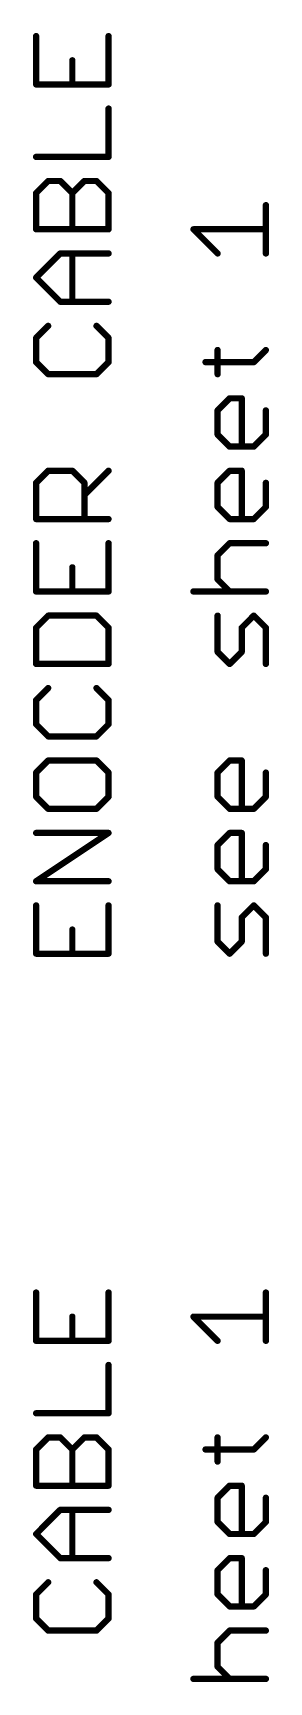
# Model space of a CAD drawing. Extents: x 0 to 387, y 0 to 260.
# Drawn here: x 134.6 to 142.2, y 129 to 182.2 of the extents above; entities that cross this region are included whole.
import ezdxf

# ---------------------------------------------------------------- set-up
doc = ezdxf.new("R2010")
doc.units = 0
doc.layers.add('94', color=14, linetype='CONTINUOUS')

msp = doc.modelspace()

# ---------------------------------------------------------------- linework, layer by layer
at = {"layer": '94', "const_width": 0.2032}
for points in [[(134.7196, 182.1264), (134.7196, 180.5672)], [(137.0584, 180.5672), (137.0584, 182.1264)], [(135.889, 180.5672), (135.889, 181.3468)], [(134.7196, 180.5672), (137.0584, 180.5672)], [(137.0584, 178.2284), (137.0584, 179.7876)], [(134.7196, 178.2284), (137.0584, 178.2284)], [(134.7196, 177.059), (135.1094, 177.4488)], [(135.1094, 177.4488), (135.4992, 177.4488)], [(135.4992, 177.4488), (135.889, 177.059)], [(135.889, 177.059), (136.2788, 177.4488)], [(136.2788, 177.4488), (136.6686, 177.4488)], [(136.6686, 177.4488), (137.0584, 177.059)], [(134.7196, 175.8896), (134.7196, 177.059)], [(135.889, 175.8896), (135.889, 177.059)], [(137.0584, 177.059), (137.0584, 175.8896)], [(142.1384, 175.11), (142.1384, 176.6692)], [(137.0584, 175.8896), (134.7196, 175.8896)], [(140.5792, 175.11), (139.7996, 175.8896)], [(139.7996, 175.8896), (142.1384, 175.8896)], [(134.7196, 174.3304), (135.4992, 175.11)], [(135.4992, 175.11), (137.0584, 175.11)], [(135.889, 173.5508), (135.889, 175.11)], [(135.4992, 173.5508), (134.7196, 174.3304)], [(137.0584, 173.5508), (135.4992, 173.5508)], [(135.1094, 172.7712), (134.7196, 172.3814)], [(137.0584, 172.3814), (136.6686, 172.7712)], [(134.7196, 172.3814), (134.7196, 171.6018)], [(137.0584, 171.6018), (137.0584, 172.3814)], [(140.5792, 171.212), (140.5792, 171.9916)], [(141.7486, 171.6018), (142.1384, 171.9916)], [(134.7196, 171.6018), (135.1094, 171.212)], [(136.6686, 171.212), (137.0584, 171.6018)], [(140.1894, 171.6018), (141.7486, 171.6018)], [(135.1094, 171.212), (136.6686, 171.212)], [(140.5792, 170.0426), (140.969, 170.4324)], [(140.969, 170.4324), (141.3588, 170.4324)], [(141.3588, 170.4324), (141.3588, 168.8732)], [(140.5792, 169.263), (140.5792, 170.0426)], [(142.1384, 170.0426), (142.1384, 169.263)], [(140.969, 168.8732), (140.5792, 169.263)], [(142.1384, 169.263), (141.7486, 168.8732)], [(141.7486, 168.8732), (140.969, 168.8732)], [(134.7196, 167.7038), (135.1094, 168.0936)], [(134.7196, 166.5344), (134.7196, 167.7038)], [(135.1094, 168.0936), (135.889, 168.0936)], [(135.889, 168.0936), (136.2788, 167.7038)], [(136.2788, 167.314), (137.0584, 168.0936)], [(136.2788, 167.7038), (136.2788, 166.5344)], [(140.5792, 167.7038), (140.969, 168.0936)], [(140.5792, 166.9242), (140.5792, 167.7038)], [(140.969, 168.0936), (141.3588, 168.0936)], [(141.3588, 168.0936), (141.3588, 166.5344)], [(142.1384, 167.7038), (142.1384, 166.9242)], [(140.969, 166.5344), (140.5792, 166.9242)], [(142.1384, 166.9242), (141.7486, 166.5344)], [(137.0584, 166.5344), (134.7196, 166.5344)], [(141.7486, 166.5344), (140.969, 166.5344)], [(134.7196, 165.7548), (134.7196, 164.1956)], [(137.0584, 164.1956), (137.0584, 165.7548)], [(140.5792, 165.365), (140.969, 165.7548)], [(140.969, 165.7548), (142.1384, 165.7548)], [(135.889, 164.1956), (135.889, 164.9752)], [(140.5792, 164.5854), (140.5792, 165.365)], [(140.969, 164.1956), (140.5792, 164.5854)], [(134.7196, 164.1956), (137.0584, 164.1956)], [(139.7996, 164.1956), (142.1384, 164.1956)], [(135.1094, 163.416), (134.7196, 163.0262)], [(136.6686, 163.416), (135.1094, 163.416)], [(137.0584, 163.0262), (136.6686, 163.416)], [(140.5792, 162.2466), (140.5792, 163.416)], [(141.7486, 163.416), (141.3588, 163.0262)], [(142.1384, 163.0262), (141.7486, 163.416)], [(134.7196, 163.0262), (134.7196, 161.8568)], [(137.0584, 161.8568), (137.0584, 163.0262)], [(141.3588, 163.0262), (141.3588, 162.2466)], [(142.1384, 161.8568), (142.1384, 163.0262)], [(134.7196, 161.8568), (137.0584, 161.8568)], [(140.969, 161.8568), (140.5792, 162.2466)], [(141.3588, 162.2466), (140.969, 161.8568)], [(135.1094, 161.0772), (134.7196, 160.6874)], [(134.7196, 160.6874), (134.7196, 159.9078)], [(137.0584, 160.6874), (136.6686, 161.0772)], [(137.0584, 159.9078), (137.0584, 160.6874)], [(134.7196, 159.9078), (135.1094, 159.518)], [(136.6686, 159.518), (137.0584, 159.9078)], [(135.1094, 159.518), (136.6686, 159.518)], [(135.1094, 158.7384), (134.7196, 158.3486)], [(136.6686, 158.7384), (135.1094, 158.7384)], [(137.0584, 158.3486), (136.6686, 158.7384)], [(140.5792, 158.3486), (140.969, 158.7384)], [(140.969, 158.7384), (141.3588, 158.7384)], [(141.3588, 158.7384), (141.3588, 157.1792)], [(134.7196, 158.3486), (134.7196, 157.569)], [(137.0584, 157.569), (137.0584, 158.3486)], [(140.5792, 157.569), (140.5792, 158.3486)], [(142.1384, 158.3486), (142.1384, 157.569)], [(134.7196, 157.569), (135.1094, 157.1792)], [(136.6686, 157.1792), (137.0584, 157.569)], [(140.969, 157.1792), (140.5792, 157.569)], [(142.1384, 157.569), (141.7486, 157.1792)], [(135.1094, 157.1792), (136.6686, 157.1792)], [(141.7486, 157.1792), (140.969, 157.1792)], [(134.7196, 154.8404), (137.0584, 156.3996)], [(137.0584, 156.3996), (134.7196, 156.3996)], [(140.5792, 156.0098), (140.969, 156.3996)], [(140.5792, 155.2302), (140.5792, 156.0098)], [(140.969, 156.3996), (141.3588, 156.3996)], [(141.3588, 156.3996), (141.3588, 154.8404)], [(142.1384, 156.0098), (142.1384, 155.2302)], [(137.0584, 154.8404), (134.7196, 154.8404)], [(140.969, 154.8404), (140.5792, 155.2302)], [(141.7486, 154.8404), (140.969, 154.8404)], [(142.1384, 155.2302), (141.7486, 154.8404)], [(134.7196, 154.0608), (134.7196, 152.5016)], [(137.0584, 152.5016), (137.0584, 154.0608)], [(140.5792, 152.8914), (140.5792, 154.0608)], [(141.7486, 154.0608), (141.3588, 153.671)], [(142.1384, 153.671), (141.7486, 154.0608)], [(135.889, 152.5016), (135.889, 153.2812)], [(141.3588, 153.671), (141.3588, 152.8914)], [(142.1384, 152.5016), (142.1384, 153.671)], [(140.969, 152.5016), (140.5792, 152.8914)], [(141.3588, 152.8914), (140.969, 152.5016)], [(134.7196, 152.5016), (137.0584, 152.5016)], [(134.7196, 141.562), (134.7196, 140.0028)], [(137.0584, 140.0028), (137.0584, 141.562)], [(142.1384, 140.0028), (142.1384, 141.562)], [(135.889, 140.0028), (135.889, 140.7824)], [(140.5792, 140.0028), (139.7996, 140.7824)], [(139.7996, 140.7824), (142.1384, 140.7824)], [(134.7196, 140.0028), (137.0584, 140.0028)], [(137.0584, 137.664), (137.0584, 139.2232)], [(134.7196, 137.664), (137.0584, 137.664)], [(134.7196, 136.4946), (135.1094, 136.8844)], [(135.1094, 136.8844), (135.4992, 136.8844)], [(135.4992, 136.8844), (135.889, 136.4946)], [(135.889, 136.4946), (136.2788, 136.8844)], [(136.2788, 136.8844), (136.6686, 136.8844)], [(136.6686, 136.8844), (137.0584, 136.4946)], [(140.5792, 136.1048), (140.5792, 136.8844)], [(141.7486, 136.4946), (142.1384, 136.8844)], [(134.7196, 135.3252), (134.7196, 136.4946)], [(135.889, 135.3252), (135.889, 136.4946)], [(137.0584, 136.4946), (137.0584, 135.3252)], [(140.1894, 136.4946), (141.7486, 136.4946)], [(137.0584, 135.3252), (134.7196, 135.3252)], [(140.5792, 134.9354), (140.969, 135.3252)], [(140.969, 135.3252), (141.3588, 135.3252)], [(141.3588, 135.3252), (141.3588, 133.766)], [(140.5792, 134.1558), (140.5792, 134.9354)], [(142.1384, 134.9354), (142.1384, 134.1558)], [(134.7196, 133.766), (135.4992, 134.5456)], [(135.4992, 134.5456), (137.0584, 134.5456)], [(135.889, 132.9864), (135.889, 134.5456)], [(140.969, 133.766), (140.5792, 134.1558)], [(142.1384, 134.1558), (141.7486, 133.766)], [(135.4992, 132.9864), (134.7196, 133.766)], [(141.7486, 133.766), (140.969, 133.766)], [(137.0584, 132.9864), (135.4992, 132.9864)], [(140.5792, 132.5966), (140.969, 132.9864)], [(140.5792, 131.817), (140.5792, 132.5966)], [(140.969, 132.9864), (141.3588, 132.9864)], [(141.3588, 132.9864), (141.3588, 131.4272)], [(142.1384, 132.5966), (142.1384, 131.817)], [(135.1094, 132.2068), (134.7196, 131.817)], [(137.0584, 131.817), (136.6686, 132.2068)], [(134.7196, 131.817), (134.7196, 131.0374)], [(137.0584, 131.0374), (137.0584, 131.817)], [(140.969, 131.4272), (140.5792, 131.817)], [(141.7486, 131.4272), (140.969, 131.4272)], [(142.1384, 131.817), (141.7486, 131.4272)], [(134.7196, 131.0374), (135.1094, 130.6476)], [(136.6686, 130.6476), (137.0584, 131.0374)], [(135.1094, 130.6476), (136.6686, 130.6476)], [(140.5792, 130.2578), (140.969, 130.6476)], [(140.969, 130.6476), (142.1384, 130.6476)], [(140.5792, 129.4782), (140.5792, 130.2578)], [(140.969, 129.0884), (140.5792, 129.4782)], [(139.7996, 129.0884), (142.1384, 129.0884)]]:
    msp.add_lwpolyline(points, dxfattribs=at)
at = {"layer": '94', "const_width": 0.1016}
for points in [[(134.7704, 182.1264, 1), (134.6688, 182.1264)], [(137.1092, 182.1264, 1), (137.0076, 182.1264)], [(135.9398, 181.3468, 1), (135.8382, 181.3468)], [(134.7196, 180.618, 1), (134.7196, 180.5164)], [(134.6688, 180.5672, 1), (134.7704, 180.5672)], [(135.8382, 180.5672, 1), (135.9398, 180.5672)], [(137.0076, 180.5672, 1), (137.1092, 180.5672)], [(137.0584, 180.5164, 1), (137.0584, 180.618)], [(137.1092, 179.7876, 1), (137.0076, 179.7876)], [(134.7196, 178.2792, 1), (134.7196, 178.1776)], [(137.0076, 178.2284, 1), (137.1092, 178.2284)], [(137.0584, 178.1776, 1), (137.0584, 178.2792)], [(135.1094, 177.4996, 1), (135.1094, 177.398)], [(135.1453, 177.4128, 1), (135.0735, 177.4847)], [(135.5351, 177.4847, 1), (135.4633, 177.4128)], [(135.4992, 177.398, 1), (135.4992, 177.4996)], [(136.2788, 177.4996, 1), (136.2788, 177.398)], [(136.3147, 177.4128, 1), (136.2429, 177.4847)], [(136.7045, 177.4847, 1), (136.6327, 177.4128)], [(136.6686, 177.398, 1), (136.6686, 177.4996)], [(134.7704, 177.059, 1), (134.6688, 177.059)], [(134.6837, 177.0949, 1), (134.7555, 177.023)], [(135.9398, 177.059, 1), (135.8382, 177.059)], [(135.8531, 177.0949, 1), (135.9249, 177.023)], [(135.8531, 177.023, 1), (135.9249, 177.0949)], [(137.1092, 177.059, 1), (137.0076, 177.059)], [(137.0225, 177.023, 1), (137.0943, 177.0949)], [(142.1892, 176.6692, 1), (142.0876, 176.6692)], [(134.7196, 175.9404, 1), (134.7196, 175.8388)], [(134.6688, 175.8896, 1), (134.7704, 175.8896)], [(135.8382, 175.8896, 1), (135.9398, 175.8896)], [(137.0076, 175.8896, 1), (137.1092, 175.8896)], [(137.0584, 175.8388, 1), (137.0584, 175.9404)], [(139.8355, 175.9255, 1), (139.7637, 175.8536)], [(139.7996, 175.9404, 1), (139.7996, 175.8388)], [(142.1384, 175.8388, 1), (142.1384, 175.9404)], [(135.4992, 175.1608, 1), (135.4992, 175.0592)], [(135.5351, 175.074, 1), (135.4633, 175.1459)], [(135.9398, 175.11, 1), (135.8382, 175.11)], [(137.0584, 175.0592, 1), (137.0584, 175.1608)], [(140.5433, 175.074, 1), (140.6151, 175.1459)], [(142.0876, 175.11, 1), (142.1892, 175.11)], [(134.7555, 174.3663, 1), (134.6837, 174.2944)], [(134.6837, 174.3663, 1), (134.7555, 174.2944)], [(135.4992, 173.6016, 1), (135.4992, 173.5)], [(135.4633, 173.5149, 1), (135.5351, 173.5867)], [(135.8382, 173.5508, 1), (135.9398, 173.5508)], [(137.0584, 173.5, 1), (137.0584, 173.6016)], [(135.1453, 172.7353, 1), (135.0735, 172.8071)], [(136.7045, 172.8071, 1), (136.6327, 172.7353)], [(134.7704, 172.3814, 1), (134.6688, 172.3814)], [(134.6837, 172.4173, 1), (134.7555, 172.3455)], [(137.1092, 172.3814, 1), (137.0076, 172.3814)], [(137.0225, 172.3455, 1), (137.0943, 172.4173)], [(140.63, 171.9916, 1), (140.5284, 171.9916)], [(142.1743, 171.9557, 1), (142.1025, 172.0275)], [(134.7555, 171.6377, 1), (134.6837, 171.5659)], [(134.6688, 171.6018, 1), (134.7704, 171.6018)], [(137.0076, 171.6018, 1), (137.1092, 171.6018)], [(137.0943, 171.5659, 1), (137.0225, 171.6377)], [(140.1894, 171.6526, 1), (140.1894, 171.551)], [(141.7127, 171.6377, 1), (141.7845, 171.5659)], [(141.7486, 171.551, 1), (141.7486, 171.6526)], [(135.1094, 171.2628, 1), (135.1094, 171.1612)], [(135.0735, 171.1761, 1), (135.1453, 171.2479)], [(136.6327, 171.2479, 1), (136.7045, 171.1761)], [(136.6686, 171.1612, 1), (136.6686, 171.2628)], [(140.5284, 171.212, 1), (140.63, 171.212)], [(140.969, 170.4832, 1), (140.969, 170.3816)], [(141.0049, 170.3965, 1), (140.9331, 170.4683)], [(141.4096, 170.4324, 1), (141.308, 170.4324)], [(141.3588, 170.3816, 1), (141.3588, 170.4832)], [(140.63, 170.0426, 1), (140.5284, 170.0426)], [(140.5433, 170.0785, 1), (140.6151, 170.0067)], [(142.1892, 170.0426, 1), (142.0876, 170.0426)], [(140.6151, 169.2989, 1), (140.5433, 169.2271)], [(140.5284, 169.263, 1), (140.63, 169.263)], [(142.0876, 169.263, 1), (142.1892, 169.263)], [(142.1743, 169.2271, 1), (142.1025, 169.2989)], [(140.969, 168.924, 1), (140.969, 168.8224)], [(140.9331, 168.8373, 1), (141.0049, 168.9091)], [(141.308, 168.8732, 1), (141.4096, 168.8732)], [(141.7127, 168.9091, 1), (141.7845, 168.8373)], [(141.7486, 168.8224, 1), (141.7486, 168.924)], [(134.7704, 167.7038, 1), (134.6688, 167.7038)], [(134.6837, 167.7397, 1), (134.7555, 167.6679)], [(135.1094, 168.1444, 1), (135.1094, 168.0428)], [(135.1453, 168.0577, 1), (135.0735, 168.1295)], [(135.9249, 168.1295, 1), (135.8531, 168.0577)], [(135.889, 168.0428, 1), (135.889, 168.1444)], [(136.3296, 167.7038, 1), (136.228, 167.7038)], [(136.2429, 167.6679, 1), (136.3147, 167.7397)], [(137.0943, 168.0577, 1), (137.0225, 168.1295)], [(140.63, 167.7038, 1), (140.5284, 167.7038)], [(140.5433, 167.7397, 1), (140.6151, 167.6679)], [(140.969, 168.1444, 1), (140.969, 168.0428)], [(141.0049, 168.0577, 1), (140.9331, 168.1295)], [(141.4096, 168.0936, 1), (141.308, 168.0936)], [(141.3588, 168.0428, 1), (141.3588, 168.1444)], [(142.1892, 167.7038, 1), (142.0876, 167.7038)], [(136.2429, 167.3499, 1), (136.3147, 167.2781)], [(140.6151, 166.9601, 1), (140.5433, 166.8883)], [(140.5284, 166.9242, 1), (140.63, 166.9242)], [(142.0876, 166.9242, 1), (142.1892, 166.9242)], [(142.1743, 166.8883, 1), (142.1025, 166.9601)], [(134.7196, 166.5852, 1), (134.7196, 166.4836)], [(134.6688, 166.5344, 1), (134.7704, 166.5344)], [(136.228, 166.5344, 1), (136.3296, 166.5344)], [(137.0584, 166.4836, 1), (137.0584, 166.5852)], [(140.969, 166.5852, 1), (140.969, 166.4836)], [(140.9331, 166.4985, 1), (141.0049, 166.5703)], [(141.308, 166.5344, 1), (141.4096, 166.5344)], [(141.7127, 166.5703, 1), (141.7845, 166.4985)], [(141.7486, 166.4836, 1), (141.7486, 166.5852)], [(134.7704, 165.7548, 1), (134.6688, 165.7548)], [(137.1092, 165.7548, 1), (137.0076, 165.7548)], [(140.969, 165.8056, 1), (140.969, 165.704)], [(141.0049, 165.7189, 1), (140.9331, 165.7907)], [(142.1384, 165.704, 1), (142.1384, 165.8056)], [(135.9398, 164.9752, 1), (135.8382, 164.9752)], [(140.63, 165.365, 1), (140.5284, 165.365)], [(140.5433, 165.4009, 1), (140.6151, 165.3291)], [(140.6151, 164.6213, 1), (140.5433, 164.5495)], [(140.5284, 164.5854, 1), (140.63, 164.5854)], [(134.7196, 164.2464, 1), (134.7196, 164.1448)], [(134.6688, 164.1956, 1), (134.7704, 164.1956)], [(135.8382, 164.1956, 1), (135.9398, 164.1956)], [(137.0076, 164.1956, 1), (137.1092, 164.1956)], [(137.0584, 164.1448, 1), (137.0584, 164.2464)], [(139.7996, 164.2464, 1), (139.7996, 164.1448)], [(140.9331, 164.1597, 1), (141.0049, 164.2315)], [(142.1384, 164.1448, 1), (142.1384, 164.2464)], [(135.1094, 163.4668, 1), (135.1094, 163.3652)], [(135.1453, 163.3801, 1), (135.0735, 163.4519)], [(136.7045, 163.4519, 1), (136.6327, 163.3801)], [(136.6686, 163.3652, 1), (136.6686, 163.4668)], [(140.63, 163.416, 1), (140.5284, 163.416)], [(141.7845, 163.4519, 1), (141.7127, 163.3801)], [(141.7845, 163.3801, 1), (141.7127, 163.4519)], [(134.7704, 163.0262, 1), (134.6688, 163.0262)], [(134.6837, 163.0621, 1), (134.7555, 162.9903)], [(137.1092, 163.0262, 1), (137.0076, 163.0262)], [(137.0225, 162.9903, 1), (137.0943, 163.0621)], [(141.4096, 163.0262, 1), (141.308, 163.0262)], [(141.3229, 163.0621, 1), (141.3947, 162.9903)], [(142.1892, 163.0262, 1), (142.0876, 163.0262)], [(142.1025, 162.9903, 1), (142.1743, 163.0621)], [(134.7196, 161.9076, 1), (134.7196, 161.806)], [(134.6688, 161.8568, 1), (134.7704, 161.8568)], [(137.0076, 161.8568, 1), (137.1092, 161.8568)], [(137.0584, 161.806, 1), (137.0584, 161.9076)], [(140.6151, 162.2825, 1), (140.5433, 162.2107)], [(140.5284, 162.2466, 1), (140.63, 162.2466)], [(140.9331, 161.8927, 1), (141.0049, 161.8209)], [(140.9331, 161.8209, 1), (141.0049, 161.8927)], [(141.308, 162.2466, 1), (141.4096, 162.2466)], [(141.3947, 162.2107, 1), (141.3229, 162.2825)], [(142.0876, 161.8568, 1), (142.1892, 161.8568)], [(134.7704, 160.6874, 1), (134.6688, 160.6874)], [(135.1453, 161.0413, 1), (135.0735, 161.1131)], [(136.7045, 161.1131, 1), (136.6327, 161.0413)], [(137.1092, 160.6874, 1), (137.0076, 160.6874)], [(134.6837, 160.7233, 1), (134.7555, 160.6515)], [(137.0225, 160.6515, 1), (137.0943, 160.7233)], [(134.7555, 159.9437, 1), (134.6837, 159.8719)], [(134.6688, 159.9078, 1), (134.7704, 159.9078)], [(137.0076, 159.9078, 1), (137.1092, 159.9078)], [(137.0943, 159.8719, 1), (137.0225, 159.9437)], [(135.1094, 159.5688, 1), (135.1094, 159.4672)], [(135.0735, 159.4821, 1), (135.1453, 159.5539)], [(136.6327, 159.5539, 1), (136.7045, 159.4821)], [(136.6686, 159.4672, 1), (136.6686, 159.5688)], [(135.1094, 158.7892, 1), (135.1094, 158.6876)], [(135.1453, 158.7025, 1), (135.0735, 158.7743)], [(136.7045, 158.7743, 1), (136.6327, 158.7025)], [(136.6686, 158.6876, 1), (136.6686, 158.7892)], [(140.969, 158.7892, 1), (140.969, 158.6876)], [(141.0049, 158.7025, 1), (140.9331, 158.7743)], [(141.4096, 158.7384, 1), (141.308, 158.7384)], [(141.3588, 158.6876, 1), (141.3588, 158.7892)], [(134.7704, 158.3486, 1), (134.6688, 158.3486)], [(134.6837, 158.3845, 1), (134.7555, 158.3127)], [(137.1092, 158.3486, 1), (137.0076, 158.3486)], [(137.0225, 158.3127, 1), (137.0943, 158.3845)], [(140.63, 158.3486, 1), (140.5284, 158.3486)], [(140.5433, 158.3845, 1), (140.6151, 158.3127)], [(142.1892, 158.3486, 1), (142.0876, 158.3486)], [(134.7555, 157.6049, 1), (134.6837, 157.5331)], [(134.6688, 157.569, 1), (134.7704, 157.569)], [(137.0076, 157.569, 1), (137.1092, 157.569)], [(137.0943, 157.5331, 1), (137.0225, 157.6049)], [(140.6151, 157.6049, 1), (140.5433, 157.5331)], [(140.5284, 157.569, 1), (140.63, 157.569)], [(142.0876, 157.569, 1), (142.1892, 157.569)], [(142.1743, 157.5331, 1), (142.1025, 157.6049)], [(135.1094, 157.23, 1), (135.1094, 157.1284)], [(135.0735, 157.1433, 1), (135.1453, 157.2151)], [(136.6327, 157.2151, 1), (136.7045, 157.1433)], [(136.6686, 157.1284, 1), (136.6686, 157.23)], [(140.969, 157.23, 1), (140.969, 157.1284)], [(140.9331, 157.1433, 1), (141.0049, 157.2151)], [(141.308, 157.1792, 1), (141.4096, 157.1792)], [(141.7127, 157.2151, 1), (141.7845, 157.1433)], [(141.7486, 157.1284, 1), (141.7486, 157.23)], [(134.7196, 156.4504, 1), (134.7196, 156.3488)], [(137.0866, 156.3573, 1), (137.0302, 156.4419)], [(137.0584, 156.3488, 1), (137.0584, 156.4504)], [(140.63, 156.0098, 1), (140.5284, 156.0098)], [(140.5433, 156.0457, 1), (140.6151, 155.9739)], [(140.969, 156.4504, 1), (140.969, 156.3488)], [(141.0049, 156.3637, 1), (140.9331, 156.4355)], [(141.4096, 156.3996, 1), (141.308, 156.3996)], [(141.3588, 156.3488, 1), (141.3588, 156.4504)], [(142.1892, 156.0098, 1), (142.0876, 156.0098)], [(134.7196, 154.8912, 1), (134.7196, 154.7896)], [(134.6914, 154.8827, 1), (134.7478, 154.7981)], [(137.0584, 154.7896, 1), (137.0584, 154.8912)], [(140.6151, 155.2661, 1), (140.5433, 155.1943)], [(140.5284, 155.2302, 1), (140.63, 155.2302)], [(140.969, 154.8912, 1), (140.969, 154.7896)], [(141.7486, 154.7896, 1), (141.7486, 154.8912)], [(142.0876, 155.2302, 1), (142.1892, 155.2302)], [(142.1743, 155.1943, 1), (142.1025, 155.2661)], [(140.9331, 154.8045, 1), (141.0049, 154.8763)], [(141.308, 154.8404, 1), (141.4096, 154.8404)], [(141.7127, 154.8763, 1), (141.7845, 154.8045)], [(134.7704, 154.0608, 1), (134.6688, 154.0608)], [(137.1092, 154.0608, 1), (137.0076, 154.0608)], [(140.63, 154.0608, 1), (140.5284, 154.0608)], [(141.7845, 154.0967, 1), (141.7127, 154.0249)], [(141.7845, 154.0249, 1), (141.7127, 154.0967)], [(135.9398, 153.2812, 1), (135.8382, 153.2812)], [(141.4096, 153.671, 1), (141.308, 153.671)], [(141.3229, 153.7069, 1), (141.3947, 153.6351)], [(142.1892, 153.671, 1), (142.0876, 153.671)], [(142.1025, 153.6351, 1), (142.1743, 153.7069)], [(140.6151, 152.9273, 1), (140.5433, 152.8555)], [(140.5284, 152.8914, 1), (140.63, 152.8914)], [(141.308, 152.8914, 1), (141.4096, 152.8914)], [(141.3947, 152.8555, 1), (141.3229, 152.9273)], [(134.7196, 152.5524, 1), (134.7196, 152.4508)], [(134.6688, 152.5016, 1), (134.7704, 152.5016)], [(135.8382, 152.5016, 1), (135.9398, 152.5016)], [(137.0076, 152.5016, 1), (137.1092, 152.5016)], [(137.0584, 152.4508, 1), (137.0584, 152.5524)], [(140.9331, 152.5375, 1), (141.0049, 152.4657)], [(140.9331, 152.4657, 1), (141.0049, 152.5375)], [(142.0876, 152.5016, 1), (142.1892, 152.5016)], [(134.7704, 141.562, 1), (134.6688, 141.562)], [(137.1092, 141.562, 1), (137.0076, 141.562)], [(142.1892, 141.562, 1), (142.0876, 141.562)], [(135.9398, 140.7824, 1), (135.8382, 140.7824)], [(139.8355, 140.8183, 1), (139.7637, 140.7465)], [(139.7996, 140.8332, 1), (139.7996, 140.7316)], [(142.1384, 140.7316, 1), (142.1384, 140.8332)], [(134.7196, 140.0536, 1), (134.7196, 139.952)], [(134.6688, 140.0028, 1), (134.7704, 140.0028)], [(135.8382, 140.0028, 1), (135.9398, 140.0028)], [(137.0076, 140.0028, 1), (137.1092, 140.0028)], [(137.0584, 139.952, 1), (137.0584, 140.0536)], [(140.5433, 139.9669, 1), (140.6151, 140.0387)], [(142.0876, 140.0028, 1), (142.1892, 140.0028)], [(137.1092, 139.2232, 1), (137.0076, 139.2232)], [(134.7196, 137.7148, 1), (134.7196, 137.6132)], [(137.0076, 137.664, 1), (137.1092, 137.664)], [(137.0584, 137.6132, 1), (137.0584, 137.7148)], [(135.1094, 136.9352, 1), (135.1094, 136.8336)], [(135.1453, 136.8484, 1), (135.0735, 136.9203)], [(135.5351, 136.9203, 1), (135.4633, 136.8484)], [(135.4992, 136.8336, 1), (135.4992, 136.9352)], [(136.2788, 136.9352, 1), (136.2788, 136.8336)], [(136.3147, 136.8484, 1), (136.2429, 136.9203)], [(136.7045, 136.9203, 1), (136.6327, 136.8484)], [(136.6686, 136.8336, 1), (136.6686, 136.9352)], [(140.63, 136.8844, 1), (140.5284, 136.8844)], [(142.1743, 136.8485, 1), (142.1025, 136.9203)], [(134.7704, 136.4946, 1), (134.6688, 136.4946)], [(134.6837, 136.5305, 1), (134.7555, 136.4586)], [(135.9398, 136.4946, 1), (135.8382, 136.4946)], [(135.8531, 136.5305, 1), (135.9249, 136.4586)], [(135.8531, 136.4586, 1), (135.9249, 136.5305)], [(137.1092, 136.4946, 1), (137.0076, 136.4946)], [(137.0225, 136.4586, 1), (137.0943, 136.5305)], [(140.1894, 136.5454, 1), (140.1894, 136.4438)], [(141.7127, 136.5305, 1), (141.7845, 136.4587)], [(141.7486, 136.4438, 1), (141.7486, 136.5454)], [(140.5284, 136.1048, 1), (140.63, 136.1048)], [(134.7196, 135.376, 1), (134.7196, 135.2744)], [(134.6688, 135.3252, 1), (134.7704, 135.3252)], [(135.8382, 135.3252, 1), (135.9398, 135.3252)], [(137.0076, 135.3252, 1), (137.1092, 135.3252)], [(137.0584, 135.2744, 1), (137.0584, 135.376)], [(140.969, 135.376, 1), (140.969, 135.2744)], [(141.0049, 135.2893, 1), (140.9331, 135.3611)], [(141.4096, 135.3252, 1), (141.308, 135.3252)], [(141.3588, 135.2744, 1), (141.3588, 135.376)], [(140.63, 134.9354, 1), (140.5284, 134.9354)], [(140.5433, 134.9713, 1), (140.6151, 134.8995)], [(142.1892, 134.9354, 1), (142.0876, 134.9354)], [(135.4992, 134.5964, 1), (135.4992, 134.4948)], [(135.5351, 134.5097, 1), (135.4633, 134.5815)], [(135.9398, 134.5456, 1), (135.8382, 134.5456)], [(137.0584, 134.4948, 1), (137.0584, 134.5964)], [(140.6151, 134.1917, 1), (140.5433, 134.1199)], [(140.5284, 134.1558, 1), (140.63, 134.1558)], [(142.0876, 134.1558, 1), (142.1892, 134.1558)], [(142.1743, 134.1199, 1), (142.1025, 134.1917)], [(134.7555, 133.8019, 1), (134.6837, 133.7301)], [(134.6837, 133.8019, 1), (134.7555, 133.7301)], [(140.969, 133.8168, 1), (140.969, 133.7152)], [(140.9331, 133.7301, 1), (141.0049, 133.8019)], [(141.308, 133.766, 1), (141.4096, 133.766)], [(141.7127, 133.8019, 1), (141.7845, 133.7301)], [(141.7486, 133.7152, 1), (141.7486, 133.8168)], [(135.4992, 133.0372, 1), (135.4992, 132.9356)], [(135.4633, 132.9505, 1), (135.5351, 133.0223)], [(135.8382, 132.9864, 1), (135.9398, 132.9864)], [(137.0584, 132.9356, 1), (137.0584, 133.0372)], [(140.63, 132.5966, 1), (140.5284, 132.5966)], [(140.5433, 132.6325, 1), (140.6151, 132.5607)], [(140.969, 133.0372, 1), (140.969, 132.9356)], [(141.0049, 132.9505, 1), (140.9331, 133.0223)], [(141.4096, 132.9864, 1), (141.308, 132.9864)], [(141.3588, 132.9356, 1), (141.3588, 133.0372)], [(142.1892, 132.5966, 1), (142.0876, 132.5966)], [(135.1453, 132.1709, 1), (135.0735, 132.2427)], [(136.7045, 132.2427, 1), (136.6327, 132.1709)], [(134.7704, 131.817, 1), (134.6688, 131.817)], [(134.6837, 131.8529, 1), (134.7555, 131.7811)], [(137.1092, 131.817, 1), (137.0076, 131.817)], [(137.0225, 131.7811, 1), (137.0943, 131.8529)], [(140.6151, 131.8529, 1), (140.5433, 131.7811)], [(140.5284, 131.817, 1), (140.63, 131.817)], [(140.969, 131.478, 1), (140.969, 131.3764)], [(140.9331, 131.3913, 1), (141.0049, 131.4631)], [(141.7127, 131.4631, 1), (141.7845, 131.3913)], [(141.7486, 131.3764, 1), (141.7486, 131.478)], [(142.0876, 131.817, 1), (142.1892, 131.817)], [(142.1743, 131.7811, 1), (142.1025, 131.8529)], [(134.7555, 131.0733, 1), (134.6837, 131.0015)], [(134.6688, 131.0374, 1), (134.7704, 131.0374)], [(137.0076, 131.0374, 1), (137.1092, 131.0374)], [(137.0943, 131.0015, 1), (137.0225, 131.0733)], [(141.308, 131.4272, 1), (141.4096, 131.4272)], [(135.1094, 130.6984, 1), (135.1094, 130.5968)], [(135.0735, 130.6117, 1), (135.1453, 130.6835)], [(136.6327, 130.6835, 1), (136.7045, 130.6117)], [(136.6686, 130.5968, 1), (136.6686, 130.6984)], [(140.969, 130.6984, 1), (140.969, 130.5968)], [(141.0049, 130.6117, 1), (140.9331, 130.6835)], [(142.1384, 130.5968, 1), (142.1384, 130.6984)], [(140.63, 130.2578, 1), (140.5284, 130.2578)], [(140.5433, 130.2937, 1), (140.6151, 130.2219)], [(140.6151, 129.5141, 1), (140.5433, 129.4423)], [(140.5284, 129.4782, 1), (140.63, 129.4782)], [(139.7996, 129.1392, 1), (139.7996, 129.0376)], [(140.9331, 129.0525, 1), (141.0049, 129.1243)], [(142.1384, 129.0376, 1), (142.1384, 129.1392)]]:
    msp.add_lwpolyline(points, format="xyb", dxfattribs=at)

doc.saveas('drawing.dxf')
